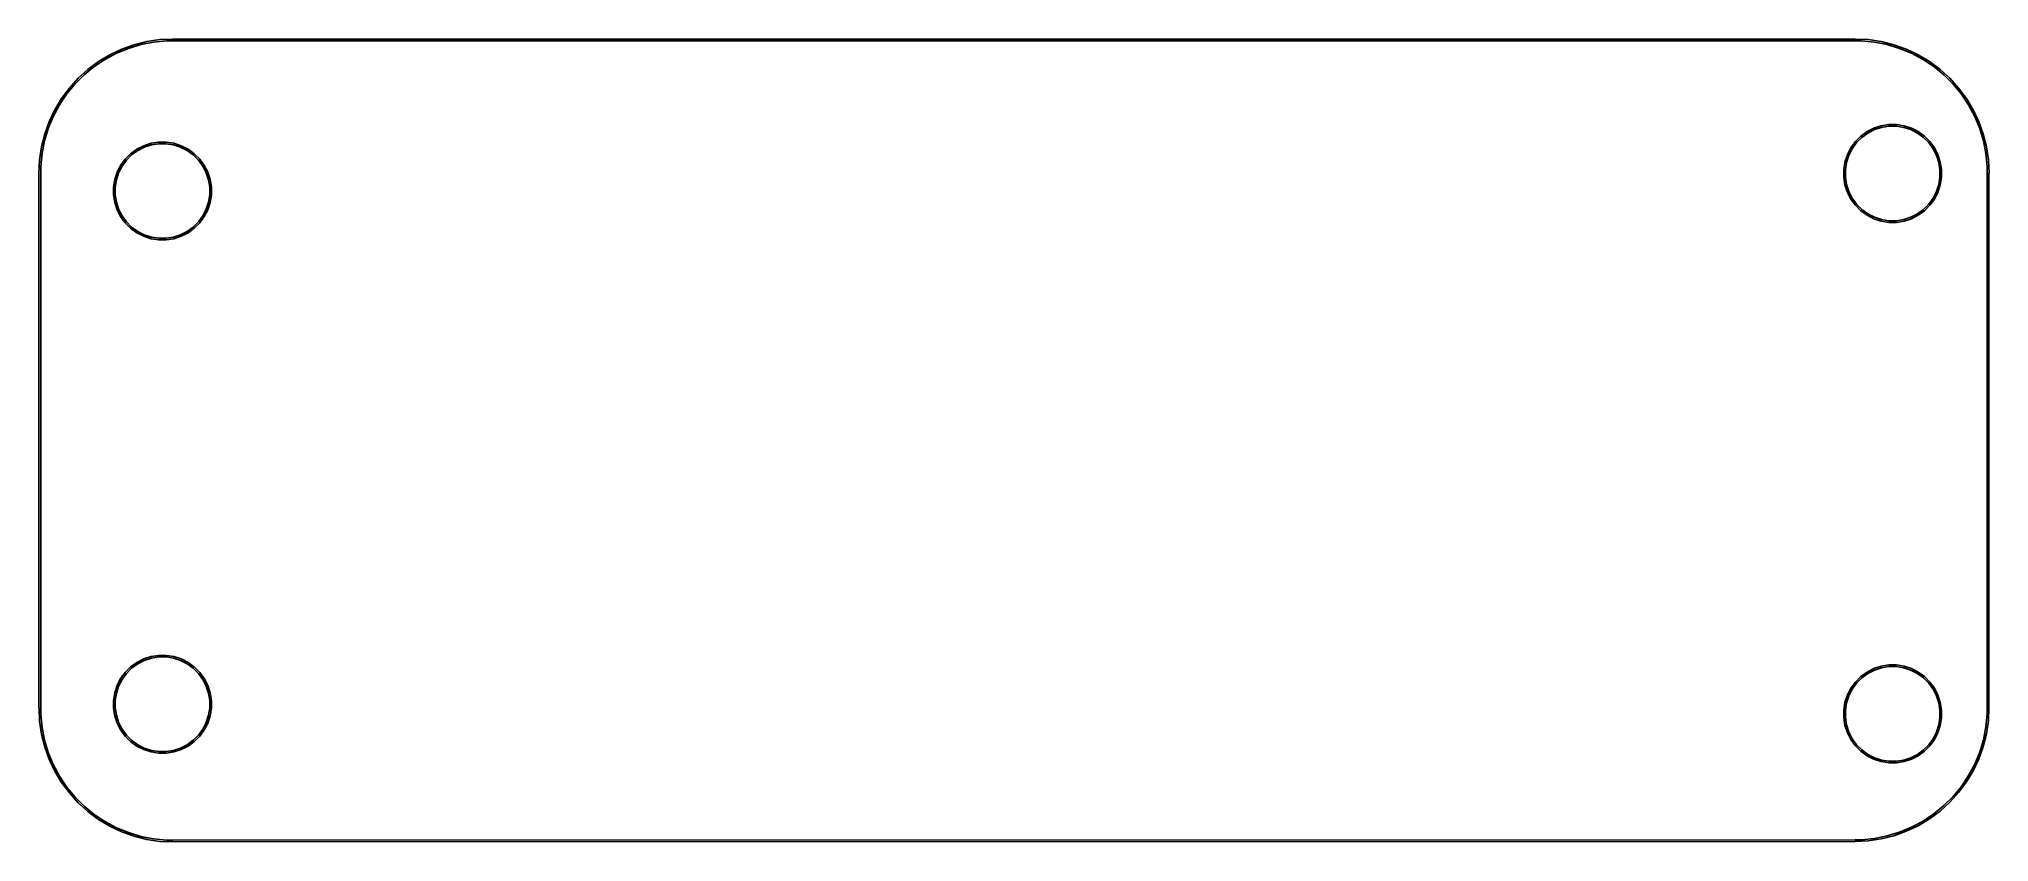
# Model space of a CAD drawing. Extents: x 157.3 to 213, y -98.1 to -75.2.
import ezdxf

# ---------------------------------------------------------------- set-up
doc = ezdxf.new("R2010")
doc.units = 0
doc.layers.add('BLACK', color=7, linetype='CONTINUOUS')

msp = doc.modelspace()

# ---------------------------------------------------------------- linework, layer by layer
at = {"layer": 'BLACK', "linetype": 'CONTINUOUS'}
for p, q in [((160.725084, -75.180418), (161.1, -75.162)), ((161.1, -75.162), (161.1, -75.162006)), ((161.1, -75.162006), (161.102563, -75.162839)), ((161.102563, -75.162839), (161.106752, -75.162006)), ((161.106752, -75.162006), (209.125988, -75.162006)), ((209.125988, -75.162006), (209.500904, -75.180423)), ((158.974942, -75.80663), (159.296906, -75.613652)), ((159.484031, -75.570325), (159.15692, -75.74517)), ((159.296906, -75.613652), (159.636234, -75.453161)), ((159.826706, -75.428385), (159.484031, -75.570325)), ((159.636234, -75.453161), (159.98966, -75.326704)), ((160.181643, -75.320716), (159.826706, -75.428385)), ((159.98966, -75.326704), (160.353779, -75.235496)), ((160.545424, -75.248355), (160.181643, -75.320716)), ((160.353779, -75.235496), (160.725084, -75.180418)), ((160.914546, -75.212), (160.545424, -75.248355)), ((161.1, -75.212), (160.914546, -75.212)), ((161.102563, -75.211172), (161.1, -75.212006)), ((161.1, -75.212006), (161.1, -75.212)), ((161.106752, -75.212006), (161.102563, -75.211172)), ((209.125988, -75.212006), (161.106752, -75.212006)), ((209.311442, -75.212005), (209.125988, -75.212006)), ((209.680565, -75.248359), (209.311442, -75.212005)), ((209.500904, -75.180423), (209.87221, -75.2355)), ((210.044346, -75.320719), (209.680565, -75.248359)), ((209.87221, -75.2355), (210.236329, -75.326706)), ((210.399283, -75.428387), (210.044346, -75.320719)), ((210.236329, -75.326706), (210.589755, -75.453163)), ((210.741958, -75.570327), (210.399283, -75.428387)), ((210.589755, -75.453163), (210.929084, -75.613653)), ((211.069071, -75.745171), (210.741958, -75.570327)), ((210.929084, -75.613653), (211.251048, -75.806631)), ((158.561805, -76.186538), (158.299534, -76.44881)), ((158.395314, -76.282319), (158.673444, -76.030237)), ((158.848521, -75.951236), (158.561805, -76.186538)), ((158.673444, -76.030237), (158.974942, -75.80663)), ((159.15692, -75.74517), (158.848521, -75.951236)), ((211.37747, -75.951237), (211.069071, -75.745171)), ((211.251048, -75.806631), (211.552547, -76.030237)), ((211.664186, -76.186538), (211.37747, -75.951237)), ((211.552547, -76.030237), (211.830677, -76.282319)), ((211.926458, -76.44881), (211.664186, -76.186538)), ((158.064232, -76.735526), (157.858167, -77.043925)), ((157.919627, -76.861947), (158.143233, -76.560448)), ((158.299534, -76.44881), (158.064232, -76.735526)), ((158.143233, -76.560448), (158.395314, -76.282319)), ((211.830677, -76.282319), (212.082759, -76.560448)), ((212.16176, -76.735525), (211.926458, -76.44881)), ((212.082759, -76.560448), (212.306366, -76.861947)), ((212.367825, -77.043924), (212.16176, -76.735525)), ((157.683323, -77.371037), (157.541383, -77.713711)), ((157.566159, -77.52324), (157.726649, -77.183911)), ((157.858167, -77.043925), (157.683323, -77.371037)), ((157.726649, -77.183911), (157.919627, -76.861947)), ((212.306366, -76.861947), (212.499344, -77.183911)), ((212.54267, -77.371036), (212.367825, -77.043924)), ((212.499344, -77.183911), (212.659834, -77.52324)), ((212.684611, -77.713711), (212.54267, -77.371036)), ((157.348495, -78.240785), (157.439702, -77.876666)), ((157.541383, -77.713711), (157.433714, -78.068648)), ((157.439702, -77.876666), (157.566159, -77.52324)), ((209.135432, -78.090773), (209.290773, -77.935432)), ((209.290773, -77.935432), (209.468502, -77.806304)), ((209.492446, -77.845377), (209.320534, -77.970278)), ((209.468502, -77.806304), (209.664243, -77.706569)), ((209.68178, -77.748906), (209.492446, -77.845377)), ((209.664243, -77.706569), (209.873176, -77.638682)), ((209.883874, -77.683242), (209.68178, -77.748906)), ((209.873176, -77.638682), (210.090157, -77.604316)), ((210.093753, -77.65), (209.883874, -77.683242)), ((210.090157, -77.604316), (210.309843, -77.604316)), ((210.306247, -77.65), (210.093753, -77.65)), ((210.516126, -77.683242), (210.306247, -77.65)), ((210.309843, -77.604316), (210.526824, -77.638682)), ((210.71822, -77.748906), (210.516126, -77.683242)), ((210.526824, -77.638682), (210.735757, -77.706569)), ((210.907554, -77.845377), (210.71822, -77.748906)), ((210.735757, -77.706569), (210.931498, -77.806304)), ((211.079466, -77.970278), (210.907554, -77.845377)), ((210.931498, -77.806304), (211.109227, -77.935432)), ((211.109227, -77.935432), (211.264568, -78.090773)), ((212.659834, -77.52324), (212.786292, -77.876665)), ((212.792279, -78.068648), (212.684611, -77.713711)), ((212.786292, -77.876665), (212.877499, -78.240784)), ((157.293418, -78.61209), (157.348495, -78.240785)), ((157.361354, -78.43243), (157.324999, -78.801552)), ((157.433714, -78.068648), (157.361354, -78.43243)), ((159.735432, -78.590773), (159.890773, -78.435432)), ((159.920534, -78.470278), (159.770278, -78.620534)), ((159.890773, -78.435432), (160.068502, -78.306304)), ((160.092446, -78.345377), (159.920534, -78.470278)), ((160.068502, -78.306304), (160.264243, -78.206569)), ((160.28178, -78.248906), (160.092446, -78.345377)), ((160.264243, -78.206569), (160.473176, -78.138682)), ((160.483874, -78.183242), (160.28178, -78.248906)), ((160.473176, -78.138682), (160.690157, -78.104316)), ((160.693753, -78.15), (160.483874, -78.183242)), ((160.690157, -78.104316), (160.909843, -78.104316)), ((160.906247, -78.15), (160.693753, -78.15)), ((161.116126, -78.183242), (160.906247, -78.15)), ((160.909843, -78.104316), (161.126824, -78.138682)), ((161.31822, -78.248906), (161.116126, -78.183242)), ((161.126824, -78.138682), (161.335757, -78.206569)), ((161.507554, -78.345377), (161.31822, -78.248906)), ((161.335757, -78.206569), (161.531498, -78.306304)), ((161.679466, -78.470278), (161.507554, -78.345377)), ((161.531498, -78.306304), (161.709227, -78.435432)), ((161.829722, -78.620534), (161.679466, -78.470278)), ((161.709227, -78.435432), (161.864568, -78.590773)), ((208.838682, -78.673176), (208.906569, -78.464243)), ((208.948906, -78.48178), (208.883242, -78.683874)), ((208.906569, -78.464243), (209.006304, -78.268502)), ((209.045377, -78.292446), (208.948906, -78.48178)), ((209.006304, -78.268502), (209.135432, -78.090773)), ((209.170278, -78.120534), (209.045377, -78.292446)), ((209.320534, -77.970278), (209.170278, -78.120534)), ((211.229722, -78.120534), (211.079466, -77.970278)), ((211.354623, -78.292446), (211.229722, -78.120534)), ((211.264568, -78.090773), (211.393696, -78.268502)), ((211.451094, -78.48178), (211.354623, -78.292446)), ((211.393696, -78.268502), (211.493431, -78.464243)), ((211.516758, -78.683874), (211.451094, -78.48178)), ((211.493431, -78.464243), (211.561318, -78.673176)), ((212.86464, -78.43243), (212.792279, -78.068648)), ((212.900995, -78.801552), (212.86464, -78.43243)), ((212.877499, -78.240784), (212.932576, -78.61209)), ((157.275, -78.986998), (157.293418, -78.61209)), ((157.275, -78.987), (157.275, -78.986998)), ((157.275, -94.256497), (157.275, -78.987)), ((157.324999, -78.801552), (157.324999, -78.986999)), ((157.324999, -78.986999), (157.325, -78.987)), ((157.325, -78.987), (157.325, -94.256497)), ((159.438682, -79.173176), (159.506569, -78.964243)), ((159.548906, -78.98178), (159.483242, -79.183874)), ((159.506569, -78.964243), (159.606304, -78.768502)), ((159.645377, -78.792446), (159.548906, -78.98178)), ((159.606304, -78.768502), (159.735432, -78.590773)), ((159.770278, -78.620534), (159.645377, -78.792446)), ((161.954623, -78.792446), (161.829722, -78.620534)), ((161.864568, -78.590773), (161.993696, -78.768502)), ((162.051094, -78.98178), (161.954623, -78.792446)), ((161.993696, -78.768502), (162.093431, -78.964243)), ((162.116758, -79.183874), (162.051094, -78.98178)), ((162.093431, -78.964243), (162.161318, -79.173176)), ((208.804316, -78.890157), (208.838682, -78.673176)), ((208.804316, -78.893753), (208.804316, -78.890157)), ((208.804316, -79.109843), (208.804316, -78.893753)), ((208.883242, -78.683874), (208.85, -78.893753)), ((208.85, -78.893753), (208.85, -79.106247)), ((211.55, -78.893753), (211.516758, -78.683874)), ((211.55, -79.106247), (211.55, -78.893753)), ((211.561318, -78.673176), (211.595684, -78.890157)), ((211.595684, -78.890157), (211.595684, -79.109843)), ((212.900988, -78.987006), (212.900994, -78.986975)), ((212.900988, -94.2435), (212.900988, -78.987006)), ((212.900994, -78.986975), (212.900995, -78.801552)), ((212.932576, -78.61209), (212.950994, -78.987006)), ((212.950994, -78.987006), (212.950988, -78.987006)), ((212.950988, -78.987006), (212.950988, -94.2435)), ((159.404316, -79.390157), (159.438682, -79.173176)), ((159.404316, -79.393753), (159.404316, -79.390157)), ((159.404316, -79.609843), (159.404316, -79.393753)), ((159.438682, -79.826824), (159.404316, -79.609843)), ((159.483242, -79.183874), (159.45, -79.393753)), ((159.45, -79.393753), (159.45, -79.606247)), ((159.45, -79.606247), (159.483242, -79.816126)), ((162.15, -79.393753), (162.116758, -79.183874)), ((162.116758, -79.816126), (162.15, -79.606247)), ((162.15, -79.606247), (162.15, -79.393753)), ((162.161318, -79.173176), (162.195684, -79.390157)), ((162.195684, -79.609843), (162.161318, -79.826824)), ((162.195684, -79.390157), (162.195684, -79.609843)), ((208.838682, -79.326824), (208.804316, -79.109843)), ((208.906569, -79.535757), (208.838682, -79.326824)), ((208.85, -79.106247), (208.883242, -79.316126)), ((208.883242, -79.316126), (208.948906, -79.51822)), ((209.006304, -79.731498), (208.906569, -79.535757)), ((208.948906, -79.51822), (209.045377, -79.707554)), ((211.354623, -79.707554), (211.451094, -79.51822)), ((211.493431, -79.535757), (211.393696, -79.731498)), ((211.451094, -79.51822), (211.516758, -79.316126)), ((211.561318, -79.326824), (211.493431, -79.535757)), ((211.516758, -79.316126), (211.55, -79.106247)), ((211.595684, -79.109843), (211.561318, -79.326824)), ((159.506569, -80.035757), (159.438682, -79.826824)), ((159.483242, -79.816126), (159.548906, -80.01822)), ((159.606304, -80.231498), (159.506569, -80.035757)), ((159.548906, -80.01822), (159.645377, -80.207554)), ((161.954623, -80.207554), (162.051094, -80.01822)), ((162.093431, -80.035757), (161.993696, -80.231498)), ((162.051094, -80.01822), (162.116758, -79.816126)), ((162.161318, -79.826824), (162.093431, -80.035757)), ((209.135432, -79.909227), (209.006304, -79.731498)), ((209.045377, -79.707554), (209.170278, -79.879466)), ((209.290773, -80.064568), (209.135432, -79.909227)), ((209.170278, -79.879466), (209.320534, -80.029722)), ((209.468502, -80.193696), (209.290773, -80.064568)), ((209.320534, -80.029722), (209.492446, -80.154623)), ((209.492446, -80.154623), (209.68178, -80.251094)), ((210.71822, -80.251094), (210.907554, -80.154623)), ((210.907554, -80.154623), (211.079466, -80.029722)), ((211.109227, -80.064568), (210.931498, -80.193696)), ((211.079466, -80.029722), (211.229722, -79.879466)), ((211.264568, -79.909227), (211.109227, -80.064568)), ((211.229722, -79.879466), (211.354623, -79.707554)), ((211.393696, -79.731498), (211.264568, -79.909227)), ((159.735432, -80.409227), (159.606304, -80.231498)), ((159.645377, -80.207554), (159.770278, -80.379466)), ((159.890773, -80.564568), (159.735432, -80.409227)), ((159.770278, -80.379466), (159.920534, -80.529722)), ((160.068502, -80.693696), (159.890773, -80.564568)), ((159.920534, -80.529722), (160.092446, -80.654623)), ((160.264243, -80.793431), (160.068502, -80.693696)), ((160.092446, -80.654623), (160.28178, -80.751094)), ((161.31822, -80.751094), (161.507554, -80.654623)), ((161.531498, -80.693696), (161.335757, -80.793431)), ((161.507554, -80.654623), (161.679466, -80.529722)), ((161.709227, -80.564568), (161.531498, -80.693696)), ((161.679466, -80.529722), (161.829722, -80.379466)), ((161.864568, -80.409227), (161.709227, -80.564568)), ((161.829722, -80.379466), (161.954623, -80.207554)), ((161.993696, -80.231498), (161.864568, -80.409227)), ((209.664243, -80.293431), (209.468502, -80.193696)), ((209.873176, -80.361318), (209.664243, -80.293431)), ((209.68178, -80.251094), (209.883874, -80.316758)), ((210.090157, -80.395684), (209.873176, -80.361318)), ((209.883874, -80.316758), (210.093753, -80.35)), ((210.309843, -80.395684), (210.090157, -80.395684)), ((210.093753, -80.35), (210.306247, -80.35)), ((210.306247, -80.35), (210.516126, -80.316758)), ((210.526824, -80.361318), (210.309843, -80.395684)), ((210.516126, -80.316758), (210.71822, -80.251094)), ((210.735757, -80.293431), (210.526824, -80.361318)), ((210.931498, -80.193696), (210.735757, -80.293431)), ((160.473176, -80.861318), (160.264243, -80.793431)), ((160.28178, -80.751094), (160.483874, -80.816758)), ((160.690157, -80.895684), (160.473176, -80.861318)), ((160.483874, -80.816758), (160.693753, -80.85)), ((160.909843, -80.895684), (160.690157, -80.895684)), ((160.693753, -80.85), (160.906247, -80.85)), ((160.906247, -80.85), (161.116126, -80.816758)), ((161.126824, -80.861318), (160.909843, -80.895684)), ((161.116126, -80.816758), (161.31822, -80.751094)), ((161.335757, -80.793431), (161.126824, -80.861318)), ((159.890773, -93.085432), (160.068502, -92.956304)), ((160.068502, -92.956304), (160.264243, -92.856569)), ((160.28178, -92.898906), (160.092446, -92.995377)), ((160.264243, -92.856569), (160.473176, -92.788682)), ((160.483874, -92.833242), (160.28178, -92.898906)), ((160.473176, -92.788682), (160.690157, -92.754316)), ((160.693753, -92.8), (160.483874, -92.833242)), ((160.690157, -92.754316), (160.909843, -92.754316)), ((160.906247, -92.8), (160.693753, -92.8)), ((161.116126, -92.833242), (160.906247, -92.8)), ((160.909843, -92.754316), (161.126824, -92.788682)), ((161.31822, -92.898906), (161.116126, -92.833242)), ((161.126824, -92.788682), (161.335757, -92.856569)), ((161.507554, -92.995377), (161.31822, -92.898906)), ((161.335757, -92.856569), (161.531498, -92.956304)), ((161.531498, -92.956304), (161.709227, -93.085432)), ((159.506569, -93.614243), (159.606304, -93.418502)), ((159.645377, -93.442446), (159.548906, -93.63178)), ((159.606304, -93.418502), (159.735432, -93.240773)), ((159.770278, -93.270534), (159.645377, -93.442446)), ((159.735432, -93.240773), (159.890773, -93.085432)), ((159.920534, -93.120278), (159.770278, -93.270534)), ((160.092446, -92.995377), (159.920534, -93.120278)), ((161.679466, -93.120278), (161.507554, -92.995377)), ((161.829722, -93.270534), (161.679466, -93.120278)), ((161.709227, -93.085432), (161.864568, -93.240773)), ((161.954623, -93.442446), (161.829722, -93.270534)), ((161.864568, -93.240773), (161.993696, -93.418502)), ((162.051094, -93.63178), (161.954623, -93.442446)), ((161.993696, -93.418502), (162.093431, -93.614243)), ((209.006304, -93.693502), (209.135432, -93.515773)), ((209.135432, -93.515773), (209.290773, -93.360432)), ((209.320534, -93.395278), (209.170278, -93.545534)), ((209.290773, -93.360432), (209.468502, -93.231304)), ((209.492446, -93.270377), (209.320534, -93.395278)), ((209.468502, -93.231304), (209.664243, -93.131569)), ((209.68178, -93.173906), (209.492446, -93.270377)), ((209.664243, -93.131569), (209.873176, -93.063682)), ((209.883874, -93.108242), (209.68178, -93.173906)), ((209.873176, -93.063682), (210.090157, -93.029316)), ((210.093753, -93.075), (209.883874, -93.108242)), ((210.090157, -93.029316), (210.309843, -93.029316)), ((210.306247, -93.075), (210.093753, -93.075)), ((210.516126, -93.108242), (210.306247, -93.075)), ((210.309843, -93.029316), (210.526824, -93.063682)), ((210.71822, -93.173906), (210.516126, -93.108242)), ((210.526824, -93.063682), (210.735757, -93.131569)), ((210.907554, -93.270377), (210.71822, -93.173906)), ((210.735757, -93.131569), (210.931498, -93.231304)), ((211.079466, -93.395278), (210.907554, -93.270377)), ((210.931498, -93.231304), (211.109227, -93.360432)), ((211.229722, -93.545534), (211.079466, -93.395278)), ((211.109227, -93.360432), (211.264568, -93.515773)), ((211.264568, -93.515773), (211.393696, -93.693502)), ((159.404316, -94.040157), (159.438682, -93.823176)), ((159.404316, -94.043753), (159.404316, -94.040157)), ((159.404316, -94.259843), (159.404316, -94.043753)), ((159.438682, -93.823176), (159.506569, -93.614243)), ((159.483242, -93.833874), (159.45, -94.043753)), ((159.45, -94.043753), (159.45, -94.256247)), ((159.548906, -93.63178), (159.483242, -93.833874)), ((162.116758, -93.833874), (162.051094, -93.63178)), ((162.093431, -93.614243), (162.161318, -93.823176)), ((162.15, -94.043753), (162.116758, -93.833874)), ((162.15, -94.256247), (162.15, -94.043753)), ((162.161318, -93.823176), (162.195684, -94.040157)), ((162.195684, -94.040157), (162.195684, -94.259843)), ((208.838682, -94.098176), (208.906569, -93.889243)), ((208.948906, -93.90678), (208.883242, -94.108874)), ((208.906569, -93.889243), (209.006304, -93.693502)), ((209.045377, -93.717446), (208.948906, -93.90678)), ((209.170278, -93.545534), (209.045377, -93.717446)), ((211.354623, -93.717446), (211.229722, -93.545534)), ((211.451094, -93.90678), (211.354623, -93.717446)), ((211.393696, -93.693502), (211.493431, -93.889243)), ((211.516758, -94.108874), (211.451094, -93.90678)), ((211.493431, -93.889243), (211.561318, -94.098176)), ((157.275003, -94.256517), (157.275, -94.256497)), ((157.293421, -94.631412), (157.275003, -94.256517)), ((157.348499, -95.002717), (157.293421, -94.631412)), ((157.325, -94.256497), (157.325003, -94.256497)), ((157.325003, -94.256497), (157.325002, -94.441951)), ((157.325002, -94.441951), (157.361358, -94.811072)), ((159.438682, -94.476824), (159.404316, -94.259843)), ((159.506569, -94.685757), (159.438682, -94.476824)), ((159.45, -94.256247), (159.483242, -94.466126)), ((159.483242, -94.466126), (159.548906, -94.66822)), ((162.051094, -94.66822), (162.116758, -94.466126)), ((162.161318, -94.476824), (162.093431, -94.685757)), ((162.116758, -94.466126), (162.15, -94.256247)), ((162.195684, -94.259843), (162.161318, -94.476824)), ((208.804316, -94.315157), (208.838682, -94.098176)), ((208.804316, -94.318753), (208.804316, -94.315157)), ((208.804316, -94.534843), (208.804316, -94.318753)), ((208.838682, -94.751824), (208.804316, -94.534843)), ((208.883242, -94.108874), (208.85, -94.318753)), ((208.85, -94.318753), (208.85, -94.531247)), ((208.85, -94.531247), (208.883242, -94.741126)), ((211.55, -94.318753), (211.516758, -94.108874)), ((211.516758, -94.741126), (211.55, -94.531247)), ((211.55, -94.531247), (211.55, -94.318753)), ((211.561318, -94.098176), (211.595684, -94.315157)), ((211.595684, -94.534843), (211.561318, -94.751824)), ((211.595684, -94.315157), (211.595684, -94.534843)), ((212.864633, -94.798078), (212.900988, -94.428957)), ((212.932569, -94.618418), (212.877491, -94.989722)), ((212.900988, -94.243501), (212.900988, -94.2435)), ((212.900988, -94.243503), (212.900988, -94.243501)), ((212.900988, -94.428957), (212.900988, -94.243503)), ((212.950988, -94.243503), (212.932569, -94.618418)), ((212.950988, -94.2435), (212.950987, -94.243501)), ((212.950987, -94.243501), (212.950988, -94.243503)), ((157.439705, -95.366836), (157.348499, -95.002717)), ((157.361358, -94.811072), (157.433718, -95.174853)), ((157.433718, -95.174853), (157.541386, -95.52979)), ((159.606304, -94.881498), (159.506569, -94.685757)), ((159.548906, -94.66822), (159.645377, -94.857554)), ((159.735432, -95.059227), (159.606304, -94.881498)), ((159.645377, -94.857554), (159.770278, -95.029466)), ((159.890773, -95.214568), (159.735432, -95.059227)), ((159.770278, -95.029466), (159.920534, -95.179722)), ((159.920534, -95.179722), (160.092446, -95.304623)), ((161.507554, -95.304623), (161.679466, -95.179722)), ((161.679466, -95.179722), (161.829722, -95.029466)), ((161.864568, -95.059227), (161.709227, -95.214568)), ((161.829722, -95.029466), (161.954623, -94.857554)), ((161.993696, -94.881498), (161.864568, -95.059227)), ((161.954623, -94.857554), (162.051094, -94.66822)), ((162.093431, -94.685757), (161.993696, -94.881498)), ((208.906569, -94.960757), (208.838682, -94.751824)), ((208.883242, -94.741126), (208.948906, -94.94322)), ((209.006304, -95.156498), (208.906569, -94.960757)), ((208.948906, -94.94322), (209.045377, -95.132554)), ((209.135432, -95.334227), (209.006304, -95.156498)), ((209.045377, -95.132554), (209.170278, -95.304466)), ((211.229722, -95.304466), (211.354623, -95.132554)), ((211.393696, -95.156498), (211.264568, -95.334227)), ((211.354623, -95.132554), (211.451094, -94.94322)), ((211.493431, -94.960757), (211.393696, -95.156498)), ((211.451094, -94.94322), (211.516758, -94.741126)), ((211.561318, -94.751824), (211.493431, -94.960757)), ((212.684603, -95.516794), (212.792272, -95.161858)), ((212.877491, -94.989722), (212.786284, -95.35384)), ((212.792272, -95.161858), (212.864633, -94.798078)), ((157.566163, -95.720261), (157.439705, -95.366836)), ((157.541386, -95.52979), (157.683326, -95.872464)), ((157.726653, -96.059589), (157.566163, -95.720261)), ((160.068502, -95.343696), (159.890773, -95.214568)), ((160.264243, -95.443431), (160.068502, -95.343696)), ((160.092446, -95.304623), (160.28178, -95.401094)), ((160.473176, -95.511318), (160.264243, -95.443431)), ((160.28178, -95.401094), (160.483874, -95.466758)), ((160.690157, -95.545684), (160.473176, -95.511318)), ((160.483874, -95.466758), (160.693753, -95.5)), ((160.909843, -95.545684), (160.690157, -95.545684)), ((160.693753, -95.5), (160.906247, -95.5)), ((160.906247, -95.5), (161.116126, -95.466758)), ((161.126824, -95.511318), (160.909843, -95.545684)), ((161.116126, -95.466758), (161.31822, -95.401094)), ((161.335757, -95.443431), (161.126824, -95.511318)), ((161.31822, -95.401094), (161.507554, -95.304623)), ((161.531498, -95.343696), (161.335757, -95.443431)), ((161.709227, -95.214568), (161.531498, -95.343696)), ((209.290773, -95.489568), (209.135432, -95.334227)), ((209.170278, -95.304466), (209.320534, -95.454722)), ((209.468502, -95.618696), (209.290773, -95.489568)), ((209.320534, -95.454722), (209.492446, -95.579623)), ((209.664243, -95.718431), (209.468502, -95.618696)), ((209.492446, -95.579623), (209.68178, -95.676094)), ((209.873176, -95.786318), (209.664243, -95.718431)), ((209.68178, -95.676094), (209.883874, -95.741758)), ((209.883874, -95.741758), (210.093753, -95.775)), ((210.306247, -95.775), (210.516126, -95.741758)), ((210.516126, -95.741758), (210.71822, -95.676094)), ((210.735757, -95.718431), (210.526824, -95.786318)), ((210.71822, -95.676094), (210.907554, -95.579623)), ((210.931498, -95.618696), (210.735757, -95.718431)), ((210.907554, -95.579623), (211.079466, -95.454722)), ((211.109227, -95.489568), (210.931498, -95.618696)), ((211.079466, -95.454722), (211.229722, -95.304466)), ((211.264568, -95.334227), (211.109227, -95.489568)), ((212.659826, -95.707264), (212.499335, -96.046592)), ((212.542662, -95.859467), (212.684603, -95.516794)), ((212.786284, -95.35384), (212.659826, -95.707264)), ((157.683326, -95.872464), (157.858171, -96.199575)), ((157.91963, -96.381553), (157.726653, -96.059589)), ((157.858171, -96.199575), (158.064236, -96.507974)), ((210.090157, -95.820684), (209.873176, -95.786318)), ((210.309843, -95.820684), (210.090157, -95.820684)), ((210.093753, -95.775), (210.306247, -95.775)), ((210.526824, -95.786318), (210.309843, -95.820684)), ((212.161752, -96.494975), (212.367817, -96.186578)), ((212.499335, -96.046592), (212.306358, -96.368555)), ((212.367817, -96.186578), (212.542662, -95.859467)), ((158.143236, -96.683051), (157.91963, -96.381553)), ((158.064236, -96.507974), (158.299537, -96.794689)), ((158.395318, -96.96118), (158.143236, -96.683051)), ((158.299537, -96.794689), (158.561808, -97.056961)), ((211.664179, -97.04396), (211.92645, -96.78169)), ((212.082751, -96.670052), (211.83067, -96.94818)), ((211.92645, -96.78169), (212.161752, -96.494975)), ((212.306358, -96.368555), (212.082751, -96.670052)), ((158.673447, -97.213262), (158.395318, -96.96118)), ((158.561808, -97.056961), (158.848524, -97.292262)), ((158.974945, -97.436868), (158.673447, -97.213262)), ((158.848524, -97.292262), (159.156922, -97.498328)), ((211.251042, -97.423866), (210.929079, -97.616843)), ((211.069065, -97.485325), (211.377463, -97.279261)), ((211.55254, -97.200261), (211.251042, -97.423866)), ((211.377463, -97.279261), (211.664179, -97.04396)), ((211.83067, -96.94818), (211.55254, -97.200261)), ((159.296908, -97.629846), (158.974945, -97.436868)), ((159.156922, -97.498328), (159.484033, -97.673172)), ((159.636236, -97.790336), (159.296908, -97.629846)), ((159.484033, -97.673172), (159.826707, -97.815113)), ((159.989661, -97.916794), (159.636236, -97.790336)), ((159.826707, -97.815113), (160.181644, -97.922782)), ((160.35378, -98.008001), (159.989661, -97.916794)), ((160.181644, -97.922782), (160.545425, -97.995142)), ((209.311442, -98.018489), (209.680563, -97.982135)), ((209.680563, -97.982135), (210.044343, -97.909775)), ((210.236325, -97.903788), (209.872207, -97.994994)), ((210.044343, -97.909775), (210.39928, -97.802108)), ((210.58975, -97.777332), (210.236325, -97.903788)), ((210.39928, -97.802108), (210.741953, -97.660169)), ((210.929079, -97.616843), (210.58975, -97.777332)), ((210.741953, -97.660169), (211.069065, -97.485325)), ((160.725085, -98.063079), (160.35378, -98.008001)), ((160.545425, -97.995142), (160.914546, -98.031497)), ((161.1, -98.081497), (160.725085, -98.063079)), ((160.914546, -98.031497), (161.099993, -98.031497)), ((161.099993, -98.031497), (209.125981, -98.018487)), ((161.100002, -98.081496), (161.1, -98.081497)), ((161.100007, -98.081497), (161.100002, -98.081496)), ((209.125938, -98.068487), (161.100007, -98.081497)), ((209.125988, -98.068503), (209.125938, -98.068487)), ((209.125981, -98.018487), (209.125988, -98.018488)), ((209.125988, -98.018488), (209.311442, -98.018489)), ((209.500903, -98.050071), (209.125988, -98.068488)), ((209.125988, -98.068488), (209.125988, -98.068503)), ((209.872207, -97.994994), (209.500903, -98.050071))]:
    msp.add_line(p, q, dxfattribs=at)

doc.saveas('drawing.dxf')
